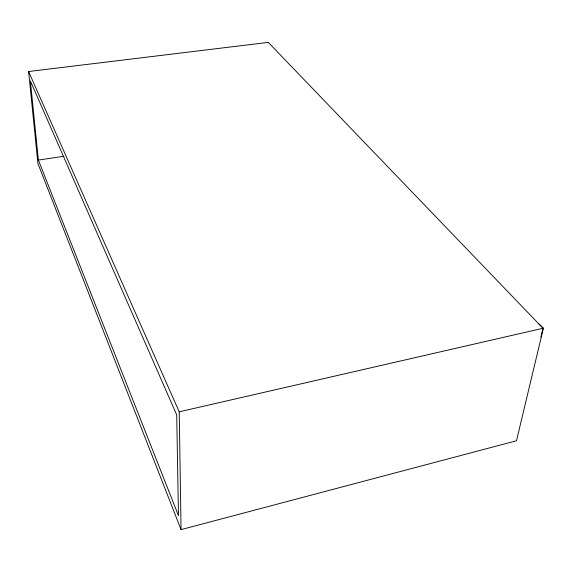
<?xml version="1.0" encoding="UTF-8"?>
<svg xmlns="http://www.w3.org/2000/svg" width="572" height="572" viewBox="0 0 572 572"><rect width="100%" height="100%" fill="white"/><g stroke="black" fill="none" stroke-linecap="round" stroke-linejoin="round"><path stroke-width="0.86" d="M538.316 323.394L543.4 328.171L516.487 440.762L181.052 529.622L37.931 163.599L28.6 71.529L268.282 42.378L542.992 328.264L540.919 336.937L541.327 336.844M181.052 529.622L179.229 411.826L543.4 328.171M38.374 160.074L178.464 515.629L176.712 414.914L30.387 80.938L38.374 160.074L63.942 156.27M28.6 71.529L179.229 411.826"/></g></svg>
